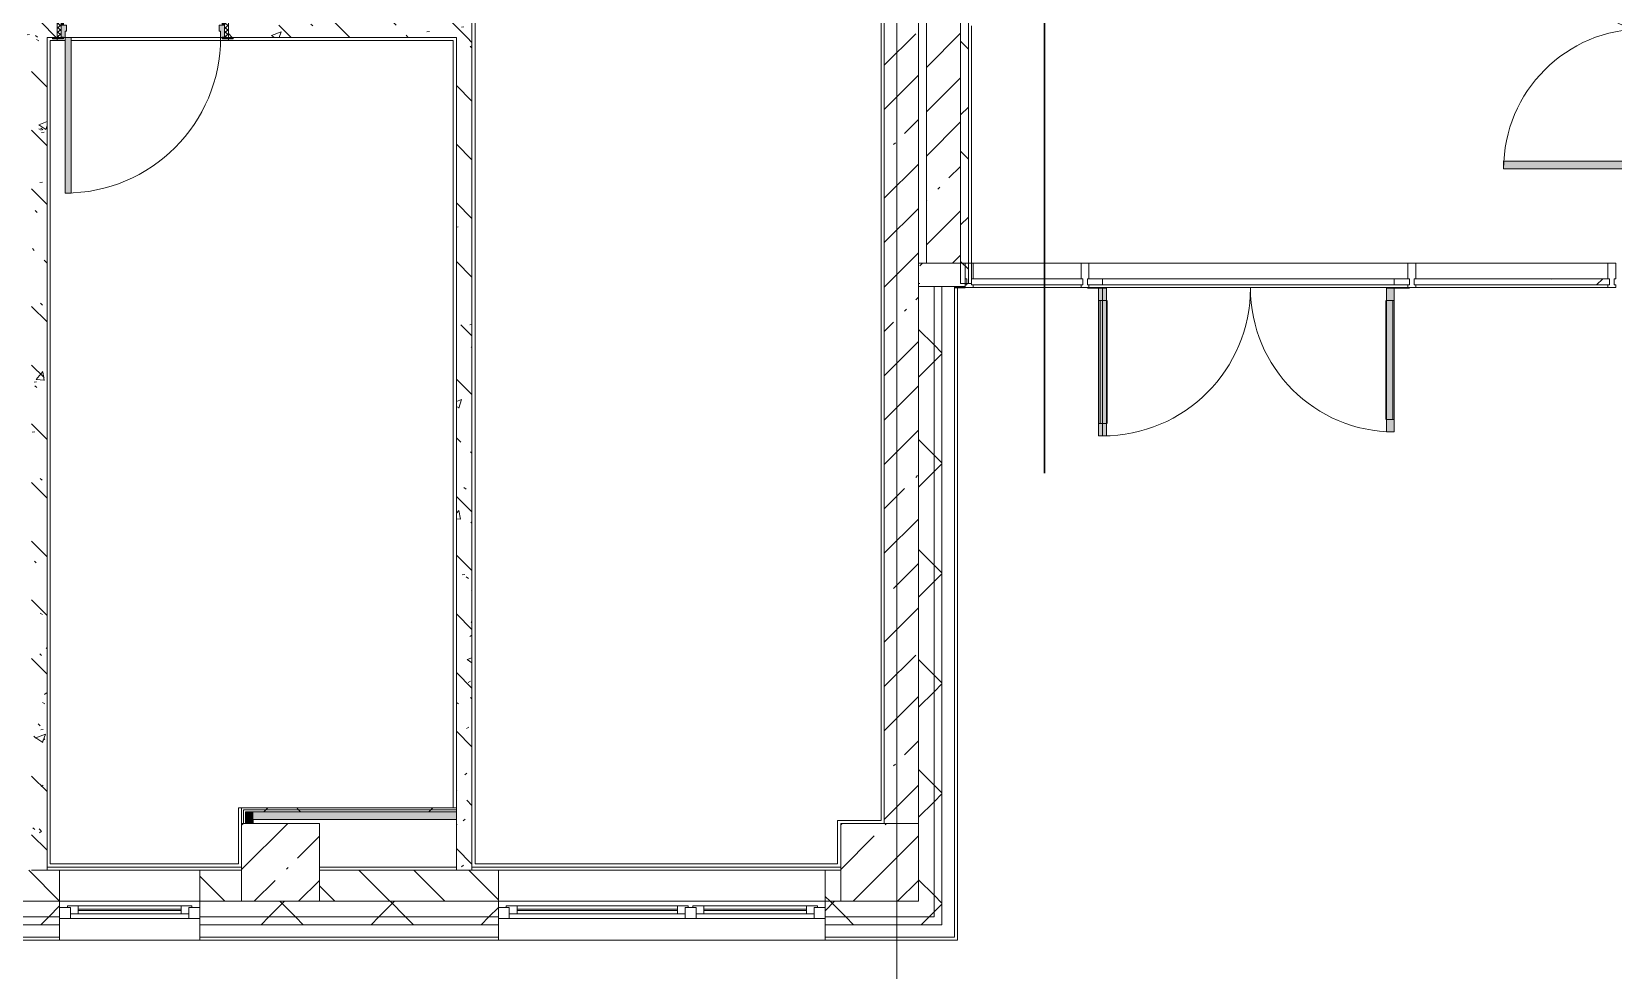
# Model space of a CAD drawing. Header units: millimetres. Extents: x -7229 to 193500, y -8553 to 29000.
# Drawn here: x 79000 to 89165, y 3106 to 9138 of the extents above; entities that cross this region are included whole.
import ezdxf

# ---------------------------------------------------------------- set-up
doc = ezdxf.new("R2010")
doc.units = ezdxf.units.MM
for name, color, linetype, lineweight in [('A-DETL-1', 7, 'Continuous', 30), ('A-GLAZ', 7, 'Continuous', 5), ('A-GLAZ-CURT', 7, 'Continuous', 5), ('A-GLAZ-CWMG', 7, 'Continuous', 5), ('A-WALL', 7, 'Continuous', 5), ('A-WALL-1', 7, 'Continuous', 9), ('I-WALL', 7, 'Continuous', 5), ('S-COLS', 7, 'Continuous', 5), ('Оси', 7, 'Continuous', 9)]:
    doc.layers.add(name, color=color, linetype=linetype, lineweight=lineweight)
for name, color, linetype, lineweight, true_color in [('A-DETL-GENF-3', 7, 'Continuous', 5, 0xaaaaaa), ('A-DETL-GENF-4', 7, 'Continuous', 5, 0xe2e2e2), ('A-DOOR-1', 7, 'Continuous', 5, 0xaaaaaa), ('A-DOOR-2', 7, 'Continuous', 5, 0xe2e2e2), ('A-DOOR-FRAM-1', 7, 'Continuous', 5, 0xe2e2e2), ('A-DOOR-FRAM-2', 7, 'Continuous', 5, 0xaaaaaa), ('A-FLOR-1', 7, 'Continuous', 5, 0xaaaaaa), ('I-WALL-1', 7, 'Continuous', 5, 0xe7e7e7), ('I-WALL-3', 7, 'Continuous', 5, 0x787878)]:
    doc.layers.add(name, color=color, linetype=linetype, lineweight=lineweight, true_color=true_color)
pattern_1 = [(45, (0, 0), (-353.5534, 353.5534), []), (135, (0, 0), (-353.5534, -353.5534), [])]
pattern_2 = [(45, (0, 0), (-285.1231, 285.1231), []), (45, (285.12, 0), (-285.1231, 285.1231), [504.031, -100.806, 16.764, -84.042])]
pattern_3 = [(135, (0, 0), (-377.1708, -377.1708), [533.4, -88.9, 17.78, -88.9]), (135, (0, 376.94), (-377.1708, -377.1708), []), (50, (0, 0), (637.6445, -55.7866), [66.675, -733.425]), (355, (0, 0), (-123.3494, 668.699), [53.34, -586.74]), (100.451, (53.14, -4.65), (514.299, 612.908), [56.665, -623.315]), (46.184, (0, 177.8), (948.7764, -147.15), [100.012, -1100.137]), (96.636, (79.1, 165.5), (830.909, 865.997), [84.998, -934.973]), (351.184, (0, 177.8), (830.918, 865.988), [80.01, -880.11]), (21, (88.9, 133.35), (530.6506, -357.9283), [66.675, -733.425]), (326, (88.9, 133.35), (216.308, 644.6585), [53.34, -586.74]), (71.451, (133.1, 103.5), (746.9596, 286.7243), [56.665, -623.315]), (37.5, (0, 0), (10.81053, 295.9426), [16.764, -562.864, 16.764, -578.866, -588.962]), (37.5, (0, 0), (10.81053, 295.9426), [-1175.258, 16.764, -572.198]), (7.5, (0, 0), (233.8692, 350.6318), [16.764, -322.834, 16.764, -549.529, -224.472]), (7.5, (0, 0), (233.8692, 350.6318), [-905.891, 16.764, -207.708]), (327.5, (-198.25, 0), (474.5678, -20.0513), [16.764, -205.486, 16.764, -676.656, -920.115]), (327.5, (-198.25, 0), (474.5678, -20.0513), [-915.67, 16.764, -903.351]), (317.5, (-287.15, 0), (518.4522, 88.9934), [16.764, -272.161, 16.764, -443.738, -653.415]), (317.5, (-287.15, 0), (518.4522, 88.9934), [-749.427, 16.764, -636.651])]
pattern_4 = [(45, (0, 0), (-530.33, 530.33), []), (135, (0, 0), (-530.33, -530.33), [])]

# ---------------------------------------------------------------- blocks, each defined once
blk = doc.blocks.new('BSC_Колонна _Прямоугольная - 500х500-V12-1_2_1_птичка зашивка')
at = {"layer": 'S-COLS'}
h = blk.add_hatch(dxfattribs=at)
h.set_pattern_fill('FP_15', color=256, style=0, pattern_type=2)
h.set_pattern_definition([(45, (-80600, -3800), (-285.1231, 285.1231), []), (45, (-80314.88, -3800), (-285.1231, 285.1231), [504.031, -100.806, 16.764, -84.042])])
h.paths.add_polyline_path([(250, -250), (250, 250), (-250, 250), (-250, -250), (140, -250)])
for p, q in [((250, 250), (-250, 250)), ((-250, 250), (-250, -250)), ((250, -250), (250, 250)), ((-250, -250), (250, -250))]:
    blk.add_line(p, q, dxfattribs=at)
blk = doc.blocks.new('110_Дверь_СКБ_1Ст_Внутренняя1 - Д-4 _л_ 1100x2100h_су мгн-33293497-1_2_1_птичка зашивка')
at = {"layer": 'A-DOOR-1'}
h = blk.add_hatch(dxfattribs=at)
h.set_pattern_fill('FP_34', color=256, style=0, pattern_type=2)
h.set_pattern_definition([(135, (1751.41, 114.685), (-14.14214, -14.14214), []), (225, (1751.41, 114.685), (14.14214, -14.14214), [])])
h.paths.add_polyline_path([(537.5, 50), (537.5, -50), (562.5, -50), (562.5, 50)])
at = {"layer": 'A-DOOR-2'}
h = blk.add_hatch(color=256, dxfattribs=at)
h.paths.add_polyline_path([(-512.5, 50), (-507.1, -30), (-477.5, -30), (-477.5, 10), (-487.5, 10), (-487.5, 50), (-497.5, 50)])
h.paths.add_polyline_path([(537.5, 50), (512.5, 50), (512.5, 10), (502.5, 10), (502.5, -30), (537.5, -30)])
at = {"layer": 'A-DOOR-FRAM-1'}
for points in [[(472.5, 1050), (472.5, 50), (512.5, 50), (512.5, 1050)], [(-537.5, 58), (-567.5, 58), (-567.5, 50), (-497.5, 50), (-497.5, 58), (-517.5, 58)], [(542.5, 58), (522.5, 58), (522.5, 50), (592.5, 50), (592.5, 58), (562.5, 58)], [(-537.5, -50), (-567.5, -50), (-567.5, -58), (-497.5, -58), (-497.5, -50), (-522.3, -50)], [(-497.5, -30), (-512.5, -30), (-512.5, -50), (-497.5, -50)], [(537.5, -30), (522.5, -30), (522.5, -50), (537.5, -50)], [(522.5, -50), (522.5, -58), (592.5, -58), (592.5, -50), (537.5, -50)]]:
    blk.add_hatch(color=256, dxfattribs=at).paths.add_polyline_path(points)
at = {"layer": 'A-DOOR-FRAM-2'}
h = blk.add_hatch(dxfattribs=at)
h.set_pattern_fill('FP_35', color=256, style=0, pattern_type=2)
h.set_pattern_definition([(45, (-371.384, 114.685), (-14.1421, 14.1421), []), (135, (-371.384, 114.685), (-14.1421, -14.1421), [])])
h.paths.add_polyline_path([(-512.5, 50), (-537.5, 50), (-537.5, -50), (-512.5, -50), (-512.5, -37.1)])
at = {"layer": 'A-DOOR-1'}
for p, q in [((512.5, 1050), (472.5, 1050)), ((472.5, 1050), (472.5, 50)), ((512.5, 50), (512.5, 1050)), ((472.5, 50), (512.5, 50))]:
    blk.add_line(p, q, dxfattribs=at)
blk.add_arc((512.5, 50), 1000, 90, 180, dxfattribs=at)
at = {"layer": 'A-DOOR-FRAM-2'}
for p, q in [((-497.5, 58), (-567.5, 58)), ((-567.5, 58), (-567.5, 50)), ((-567.5, 50), (-497.5, 50)), ((-512.5, 50), (-537.5, 50)), ((-537.5, 50), (-537.5, -50)), ((-487.5, 50), (-512.5, 50)), ((-512.5, 50), (-512.5, -30)), ((-512.5, -50), (-512.5, 50)), ((-497.5, 50), (-512.5, 50)), ((-512.5, 50), (-512.5, 49)), ((-512.5, 49), (-497.5, 49)), ((-497.5, 50), (-497.5, 58)), ((-497.5, 49), (-497.5, 50)), ((-487.5, 10), (-487.5, 50)), ((-477.5, 10), (-487.5, 10)), ((-477.5, -30), (-477.5, 10)), ((512.5, 10), (502.5, 10)), ((502.5, 10), (502.5, -30)), ((512.5, 50), (512.5, 10)), ((537.5, 50), (512.5, 50)), ((592.5, 58), (522.5, 58)), ((522.5, 58), (522.5, 50)), ((537.5, 50), (522.5, 50)), ((522.5, 50), (522.5, 49)), ((522.5, 50), (592.5, 50)), ((522.5, 49), (537.5, 49)), ((537.5, -30), (537.5, 50)), ((562.5, 50), (537.5, 50)), ((537.5, 50), (537.5, -50)), ((537.5, 49), (537.5, 50)), ((562.5, -50), (562.5, 50)), ((592.5, 50), (592.5, 58)), ((-497.5, -50), (-567.5, -50)), ((-567.5, -50), (-567.5, -58)), ((-567.5, -58), (-497.5, -58)), ((-537.5, -50), (-512.5, -50)), ((-512.5, -30), (-477.5, -30)), ((-497.5, -30), (-512.5, -30)), ((-512.5, -30), (-512.5, -50)), ((-512.5, -50), (-497.5, -50)), ((-497.5, -50), (-497.5, -30)), ((-497.5, -58), (-497.5, -50)), ((502.5, -30), (537.5, -30)), ((537.5, -30), (522.5, -30)), ((522.5, -30), (522.5, -50)), ((522.5, -50), (537.5, -50)), ((592.5, -50), (522.5, -50)), ((522.5, -50), (522.5, -58)), ((522.5, -58), (592.5, -58)), ((537.5, -50), (537.5, -30)), ((537.5, -50), (562.5, -50)), ((592.5, -58), (592.5, -50))]:
    blk.add_line(p, q, dxfattribs=at)
blk = doc.blocks.new('110_Дверь_СКБ_2Ст - Д-2а_п_ Из коридора на лестницу-32215424-1_2_1_птичка зашивка')
at = {"layer": 'A-DOOR-2'}
for points in [[(-638, 709), (-638, 125), (-588, 125), (-588, 1025), (-638, 1025), (-638, 926)], [(612, 152), (612, 125), (662, 131), (662, 525), (612, 525), (612, 156)], [(698, -125), (712, -125), (712, 45), (698, 45), (698, -50)]]:
    blk.add_hatch(color=256, dxfattribs=at).paths.add_polyline_path(points)
h = blk.add_hatch(color=256, dxfattribs=at)
h.paths.add_polyline_path([(-688, 45), (-628, 45), (-628, 75), (-638, 75), (-638, 125), (-688, 120)])
h.paths.add_polyline_path([(652, 45), (712, 45), (712, 125), (662, 125), (662, 75), (652, 75), (652, 57)])
at = {"layer": 'A-DOOR-FRAM-1'}
for points in [[(-743, 125), (-672, 125), (-672, 133), (-743, 133)], [(698, 128), (698, 125), (768, 125), (768, 133), (698, 130)], [(-688, -125), (-672, -125), (-672, 45), (-688, 45)], [(-743, -125), (-743, -133), (-672, -133), (-672, -125), (-732, -125)], [(698, -133), (768, -133), (768, -125), (698, -125)]]:
    blk.add_hatch(color=256, dxfattribs=at).paths.add_polyline_path(points)
at = {"layer": 'A-DOOR-1'}
for p, q in [((-638, 1025), (-638, 125)), ((-588, 1025), (-638, 1025)), ((-588, 125), (-588, 1025)), ((662, 525), (612, 525)), ((612, 525), (612, 125)), ((662, 125), (662, 525)), ((-638, 125), (-588, 125)), ((612, 125), (662, 125))]:
    blk.add_line(p, q, dxfattribs=at)
for centre, radius, start, end in [((-638, 125), 900, 0, 90), ((662, 125), 400, 90, 180)]:
    blk.add_arc(centre, radius, start, end, dxfattribs=at)
at = {"layer": 'A-DOOR-FRAM-2'}
for p, q in [((-672, 133), (-743, 133)), ((-743, 133), (-743, 125)), ((-743, 125), (-672, 125)), ((-638, 125), (-688, 125)), ((-688, 125), (-688, 45)), ((-672, 125), (-672, 133)), ((-638, 75), (-638, 125)), ((662, 125), (662, 75)), ((712, 125), (662, 125)), ((768, 133), (698, 133)), ((698, 133), (698, 125)), ((698, 125), (768, 125)), ((712, 45), (712, 125)), ((768, 125), (768, 133)), ((-688, 45), (-628, 45)), ((-672, 45), (-688, 45)), ((-688, 45), (-688, -125)), ((-672, -125), (-672, 45)), ((-628, 75), (-638, 75)), ((-628, 45), (-628, 75)), ((662, 75), (652, 75)), ((652, 75), (652, 45)), ((652, 45), (712, 45)), ((712, 45), (698, 45)), ((698, 45), (698, -125)), ((712, -125), (712, 45)), ((-672, -125), (-743, -125)), ((-743, -125), (-743, -133)), ((-743, -133), (-672, -133)), ((-688, -125), (-672, -125)), ((-672, -133), (-672, -125)), ((698, -125), (712, -125)), ((768, -125), (698, -125)), ((698, -125), (698, -133)), ((698, -133), (768, -133)), ((768, -133), (768, -125))]:
    blk.add_line(p, q, dxfattribs=at)
blk = doc.blocks.new('Системная панель - Стекло - 40мм-24251897-1_2_1_птичка зашивка')
at = {"layer": 'A-GLAZ-CURT'}
h = blk.add_hatch(dxfattribs=at)
h.set_pattern_fill('FP_62', color=256, style=0, pattern_type=2)
h.set_pattern_definition([(45, (-85897.5, -7010), (-1414.214, 1414.214), [1000, -3000]), (45, (-86897.5, -7510), (-1414.214, 1414.214), [3000, -1000]), (45, (-84897.5, -8010), (-1414.214, 1414.214), [1000, -3000])])
h.paths.add_polyline_path([(358, 0), (358, 40), (-358, 40), (-358, 0), (-193, 0)])
for p, q in [((358, 40), (-358, 40)), ((-358, 40), (-358, 0)), ((-358, 0), (358, 0)), ((358, 0), (358, 40))]:
    blk.add_line(p, q, dxfattribs=at)
blk = doc.blocks.new('Прямоугольный импост - Импост структурный с накладкой - 160мм-24251894-1_2_1_птичка зашивка')
at = {"layer": 'A-GLAZ-CWMG'}
for p, q in [((85745, 7650), (85050, 7650)), ((85745, 7493), (85050, 7493))]:
    blk.add_line(p, q, dxfattribs=at)
blk = doc.blocks.new('Прямоугольный импост - Импост структурный с накладкой - 160мм-22875586-1_2_1_птичка зашивка')
at = {"layer": 'A-GLAZ-CWMG'}
for p, q in [((-50, 0), (-50, 17)), ((-50, 17), (0, 17)), ((-40, 0), (-50, 0)), ((-40, -40), (-40, 0)), ((0, 0), (-10, 0)), ((-10, 0), (-10, -40)), ((0, 17), (0, 0)), ((-50, -140), (-50, -40)), ((-50, -40), (-40, -40)), ((-10, -40), (0, -40)), ((0, -40), (0, -140)), ((0, -140), (-50, -140))]:
    blk.add_line(p, q, dxfattribs=at)
blk = doc.blocks.new('Системная панель - Стекло - 40мм-24251898-1_2_1_птичка зашивка')
at = {"layer": 'A-GLAZ-CURT'}
h = blk.add_hatch(dxfattribs=at)
h.set_pattern_fill('FP_63', color=256, style=0, pattern_type=2)
h.set_pattern_definition([(45, (-89012.5, -7010), (-1414.214, 1414.214), [1000, -3000]), (45, (-90012.5, -7510), (-1414.214, 1414.214), [3000, -1000]), (45, (-88012.5, -8010), (-1414.214, 1414.214), [1000, -3000])])
h.paths.add_polyline_path([(263, 0), (628, 0), (628, 40), (-628, 40), (-628, 0)])
for p, q in [((628, 40), (-628, 40)), ((-628, 40), (-628, 0)), ((628, 0), (628, 40)), ((-628, 0), (628, 0))]:
    blk.add_line(p, q, dxfattribs=at)
blk = doc.blocks.new('Прямоугольный импост - Импост структурный с накладкой - 160мм-24251895-1_2_1_птичка зашивка')
at = {"layer": 'A-GLAZ-CWMG'}
for p, q in [((89130, 7650), (87895, 7650)), ((89130, 7493), (87895, 7493))]:
    blk.add_line(p, q, dxfattribs=at)
blk = doc.blocks.new('Прямоугольный импост - Импост структурный с накладкой - 160мм-18691755-1_2_1_птичка зашивка')
at = {"layer": 'A-GLAZ-CWMG'}
for p, q in [((-25, 0), (-25, 17)), ((-25, 17), (25, 17)), ((25, 0), (15, 0)), ((15, 0), (15, -40)), ((25, 17), (25, 0)), ((-25, -140), (-25, -40)), ((15, -40), (25, -40)), ((25, -40), (25, -140)), ((25, -140), (-25, -140))]:
    blk.add_line(p, q, dxfattribs=at)
blk = doc.blocks.new('Дверь_Витражная_СКБ_2Ст - ВВ-17-31911620-1_2_1_птичка зашивка')
at = {"layer": 'A-DETL-GENF-4'}
for points in [[(-937, -20), (-937, -17), (-963, -20)], [(-913, -970), (-913, -20), (-963, -20), (-963, -970)], [(937, -944), (937, -20), (887, -20), (887, -944)]]:
    blk.add_hatch(color=256, dxfattribs=at).paths.add_polyline_path(points)
at = {"layer": 'A-DETL-GENF-3'}
for p, q in [((-937, -20), (-1035, -20)), ((-1035, -20), (-937, -20)), ((-913, -20), (-963, -20)), ((-963, -970), (-963, -20)), ((-913, -20), (-963, -20)), ((-963, -20), (-963, -970)), ((-963, -100), (-913, -100)), ((-953, -890), (-953, -100)), ((-913, -970), (-913, -20)), ((-913, -970), (-913, -20)), ((-909, -890), (-909, -100)), ((883, -864), (883, -100)), ((887, -20), (937, -20)), ((887, -944), (887, -20)), ((887, -20), (887, -944)), ((937, -20), (887, -20)), ((937, -100), (887, -100)), ((927, -864), (927, -100)), ((937, -944), (937, -20)), ((937, -944), (937, -20)), ((937, -20), (1035, -20)), ((937, -20), (1035, -20)), ((-963, -890), (-913, -890)), ((937, -864), (887, -864)), ((-963, -970), (-913, -970)), ((-963, -970), (-913, -970)), ((937, -944), (887, -944)), ((887, -944), (937, -944))]:
    blk.add_line(p, q, dxfattribs=at)
at = {"layer": 'A-DOOR-1'}
for p, q in [((-1035, 40), (-937, 40)), ((-1035, 0), (-1035, 40)), ((-937, 40), (-937, 0)), ((937, 40), (1035, 40)), ((937, 0), (937, 40)), ((1035, 40), (1035, 0)), ((-937, 0), (-1035, 0)), ((-937, -970), (-937, -20)), ((1035, 0), (937, 0)), ((937, -944), (937, -20))]:
    blk.add_line(p, q, dxfattribs=at)
for centre, radius, start, end in [((-937, -20), 950, 270, 0), ((937, -20), 924, 180, 270)]:
    blk.add_arc(centre, radius, start, end, dxfattribs=at)
blk = doc.blocks.new('Прямоугольный импост - Импост структурный с накладкой - 160мм-20587511-1_2_1_птичка зашивка')
at = {"layer": 'A-GLAZ-CWMG'}
for p, q in [((87845, 7650), (85795, 7650)), ((87757, 7550), (85883, 7550)), ((87845, 7493), (85795, 7493)), ((87757, 7510), (85883, 7510))]:
    blk.add_line(p, q, dxfattribs=at)
blk = doc.blocks.new('Прямоугольный импост - Импост структурный с накладкой - 160мм-V49-1_2_1_птичка зашивка')
at = {"layer": 'A-GLAZ-CWMG'}
for p, q in [((-25, 0), (-25, 17)), ((-25, 17), (25, 17)), ((-15, 0), (-25, 0)), ((-15, -40), (-15, 0)), ((25, 17), (25, 0)), ((-25, -140), (-25, -40)), ((-25, -40), (-15, -40)), ((25, -40), (25, -140)), ((25, -140), (-25, -140))]:
    blk.add_line(p, q, dxfattribs=at)
blk = doc.blocks.new('Прямоугольный импост - Импост структурный с накладкой - 160мм-22875598-1_2_1_птичка зашивка')
at = {"layer": 'A-GLAZ-CWMG'}
for p, q in [((0, 17), (-50, 17)), ((-50, 17), (-50, 0)), ((-50, 0), (-40, 0)), ((-40, 0), (-40, -40)), ((-10, -40), (-10, 0)), ((-10, 0), (0, 0)), ((0, 0), (0, 17)), ((-40, -40), (-50, -40)), ((-50, -40), (-50, -140)), ((0, -40), (-10, -40)), ((0, -140), (0, -40)), ((-50, -140), (0, -140))]:
    blk.add_line(p, q, dxfattribs=at)
blk = doc.blocks.new('120_Окно_СКБ_1Ст - 120_Окно_СКБ_1Ст 900х2500_h_-19906150-1_2_1_птичка зашивка')
at = {"layer": 'A-GLAZ'}
for p, q in [((-450, -75), (-450, -5)), ((-450, -5), (-380, -5)), ((450, -5), (-450, -5)), ((-380, -75), (-450, -75)), ((-450, -75), (-400, -75)), ((-380, -75), (-400, -75)), ((-400, -75), (-400, -85)), ((-400, -85), (400, -85)), ((400, -85), (-400, -85)), ((-380, -5), (-380, -75)), ((380, -35), (-380, -35)), ((-380, -35), (-380, -75)), ((-330, -85), (-330, -35)), ((-330, -55), (330, -55)), ((330, -65), (-330, -65)), ((330, -85), (330, -35)), ((380, -75), (380, -5)), ((380, -5), (450, -5)), ((380, -75), (380, -35)), ((450, -75), (380, -75)), ((400, -75), (380, -75)), ((400, -75), (450, -75)), ((400, -85), (400, -75)), ((450, -5), (450, -75))]:
    blk.add_line(p, q, dxfattribs=at)
blk = doc.blocks.new('120_Окно_СКБ_2Ст - 120_Окно_СКБ_2Ст 2100х2500 _мал створка СЛЕВА_-19967351-1_2_1_птичка зашивка')
at = {"layer": 'A-GLAZ'}
for p, q in [((-1050, -75), (-1050, -5)), ((-1050, -5), (-980, -5)), ((1050, -5), (-1050, -5)), ((-980, -75), (-1050, -75)), ((-1050, -75), (-1000, -75)), ((-980, -75), (-1000, -75)), ((-1000, -75), (-1000, -85)), ((-1000, -85), (-200, -85)), ((-200, -85), (-1000, -85)), ((-980, -5), (-980, -75)), ((-220, -35), (-980, -35)), ((-980, -35), (-980, -75)), ((-930, -85), (-930, -35)), ((-930, -55), (-270, -55)), ((-270, -65), (-930, -65)), ((-270, -85), (-270, -35)), ((-220, -75), (-220, -5)), ((-220, -5), (-150, -5)), ((-220, -75), (-220, -35)), ((-150, -75), (-220, -75)), ((-200, -75), (-220, -75)), ((-200, -75), (-170, -75)), ((-200, -85), (-200, -75)), ((-150, -75), (-170, -75)), ((-170, -75), (-170, -85)), ((-170, -85), (1000, -85)), ((1000, -85), (-170, -85)), ((-150, -5), (-150, -75)), ((980, -35), (-150, -35)), ((-150, -35), (-150, -75)), ((-100, -85), (-100, -35)), ((-100, -55), (930, -55)), ((930, -65), (-100, -65)), ((930, -85), (930, -35)), ((980, -75), (980, -5)), ((980, -5), (1050, -5)), ((980, -75), (980, -35)), ((1050, -75), (980, -75)), ((1000, -75), (980, -75)), ((1000, -75), (1050, -75)), ((1000, -85), (1000, -75)), ((1050, -5), (1050, -75))]:
    blk.add_line(p, q, dxfattribs=at)
blk = doc.blocks.new('BSC_Колонна _Прямоугольная - 500х500-V96-1_2_1_птичка зашивка')
at = {"layer": 'S-COLS'}
h = blk.add_hatch(dxfattribs=at)
h.set_pattern_fill('FP_107', color=256, style=0, pattern_type=2)
h.set_pattern_definition([(45, (-84450, -3800), (-285.1231, 285.1231), []), (45, (-84164.88, -3800), (-285.1231, 285.1231), [504.031, -100.806, 16.764, -84.042])])
h.paths.add_polyline_path([(-138, -250), (250, -250), (250, 250), (-250, 250), (-250, -250)])
for p, q in [((250, 250), (-250, 250)), ((-250, 250), (-250, -250)), ((250, -250), (250, 250)), ((-250, -250), (250, -250))]:
    blk.add_line(p, q, dxfattribs=at)

msp = doc.modelspace()

# ---------------------------------------------------------------- hatches: boundary and pattern name
at = {"layer": 'A-WALL'}
h = msp.add_hatch(dxfattribs=at)
h.set_pattern_fill('FP_20', color=256, style=0, pattern_type=2)
h.set_pattern_definition(pattern_1)
h.paths.add_polyline_path([(84708, 7500), (85000, 7500), (85000, 7520), (84970, 7520), (84970, 7650), (84708, 7650), (84708, 7520)])
h.paths.add_polyline_path([(89202, 7500), (89202, 7650), (89180, 7650), (89180, 7500)])
h = msp.add_hatch(dxfattribs=at)
h.set_pattern_fill('FP_20', color=256, style=0, pattern_type=2)
h.set_pattern_definition(pattern_1)
h.paths.add_polyline_path([(84700, 3550), (84800, 3550), (84799.9, 7500), (84708, 7500), (84700, 7492), (84700, 4050)])
h = msp.add_hatch(dxfattribs=at)
h.set_pattern_fill('FP_20', color=256, style=0, pattern_type=2)
h.set_pattern_definition(pattern_1)
h.paths.add_polyline_path([(84810, 3450), (84850, 3450), (84850, 7500), (84800, 7500), (84800, 3450)])
h = msp.add_hatch(dxfattribs=at)
h.set_pattern_fill('FP_2', color=256, style=0, pattern_type=2)
h.set_pattern_definition([(135, (0, 0), (-176.7767, -176.7767), [])])
h.paths.add_polyline_path([(82000, 3550), (82000, 3750), (80850, 3750), (80850, 3550), (81633, 3550)])
h.paths.add_polyline_path([(80350, 3550), (80350, 3750), (80080.5, 3750), (80080.5, 3550)])
h.paths.add_polyline_path([(76275.8, 3550), (77080, 3550), (77080, 3750), (75980, 3750), (75980, 3550)])
h.paths.add_polyline_path([(84100, 3550), (84200, 3550), (84200, 3750), (84100, 3750), (84100, 3554.3)])
h.paths.add_polyline_path([(79000.5, 3550), (79180.5, 3550), (79180.5, 3750), (77980, 3750), (77980, 3550), (78061.5, 3550)])
h = msp.add_hatch(dxfattribs=at)
h.set_pattern_fill('FP_20', color=256, style=0, pattern_type=2)
h.set_pattern_definition(pattern_1)
h.paths.add_polyline_path([(84311.6, 3450), (84800, 3450), (84800, 3550), (84100, 3550), (84100, 3450), (84200, 3450)])
h.paths.add_polyline_path([(76275.8, 3450), (77080, 3455.7), (77080, 3550), (75858, 3550), (75858, 3450), (75980, 3450)])
h.paths.add_polyline_path([(80740.1, 3450), (82000, 3450), (82000, 3550), (80080.5, 3550), (80080.5, 3450)])
h.paths.add_polyline_path([(79180.5, 3450), (79180.5, 3550), (77980, 3550), (77980, 3450), (79100.5, 3450)])
h = msp.add_hatch(dxfattribs=at)
h.set_pattern_fill('FP_20', color=256, style=0, pattern_type=2)
h.set_pattern_definition(pattern_1)
h.paths.add_polyline_path([(75858, 3400), (77080, 3400), (77080, 3450), (75858, 3450), (75858, 3440)])
h.paths.add_polyline_path([(80740.1, 3400), (82000, 3400), (82000, 3450), (80080.5, 3450), (80080.5, 3400)])
h.paths.add_polyline_path([(84311.6, 3400), (84850, 3400), (84850, 3450), (84100, 3450), (84100, 3400), (84200, 3400)])
h.paths.add_polyline_path([(78061.5, 3400), (79180.5, 3400), (79180.5, 3450), (77980, 3450), (77980, 3400)])
at = {"layer": 'I-WALL'}
h = msp.add_hatch(dxfattribs=at)
h.set_pattern_fill('FP_1', color=256, style=0, pattern_type=2)
h.set_pattern_definition(pattern_2)
h.paths.add_polyline_path([(84758, 7650), (84970, 7650), (84970, 11550), (84750, 11550), (84750, 7650)])
h = msp.add_hatch(dxfattribs=at)
h.set_pattern_fill('FP_1', color=256, style=0, pattern_type=2)
h.set_pattern_definition(pattern_2)
h.paths.add_polyline_path([(84700, 4050), (84700, 10900), (84480, 10900), (84480, 4050)])
h = msp.add_hatch(dxfattribs=at)
h.set_pattern_fill('FP_20', color=256, style=0, pattern_type=2)
h.set_pattern_definition(pattern_1)
h.paths.add_polyline_path([(85002.5, 7520), (85020, 7520), (85020, 9195), (84970, 9195), (84970, 7520)])
h = msp.add_hatch(dxfattribs=at)
h.set_pattern_fill('FP_112', color=256, style=0, pattern_type=2)
h.set_pattern_definition(pattern_4)
h.paths.add_polyline_path([(81633, 4137.5), (81730, 4137.5), (81730, 4150), (80362.5, 4150), (80362.5, 4137.5), (80850, 4137.5)])
h = msp.add_hatch(dxfattribs=at)
h.set_pattern_fill('FP_112', color=256, style=0, pattern_type=2)
h.set_pattern_definition(pattern_4)
h.paths.add_polyline_path([(80387.5, 4125), (81730, 4125), (81730, 4137.5), (80375, 4137.5), (80375, 4125)])
at = {"layer": 'I-WALL-1'}
for points in [[(80375, 4050), (80425, 4050), (80425, 4125), (80375, 4124.5)], [(81730, 4075), (81730, 4125), (80425, 4125), (80425, 4075), (81710, 4075)]]:
    msp.add_hatch(color=256, dxfattribs=at).paths.add_polyline_path(points)
at = {"layer": 'I-WALL-3'}
h = msp.add_hatch(dxfattribs=at)
h.set_pattern_fill('FP_31', color=256, style=0, pattern_type=2)
h.set_pattern_definition(pattern_3)
h.paths.add_polyline_path([(78980.5, 9100), (79165, 9100), (79165, 9200), (78858, 9200), (78858, 9100), (78888, 9100)])
h.paths.add_polyline_path([(75950, 9100), (75980, 9100), (75980, 9200), (75700, 9200), (75700, 9100), (75829.4, 9100)])
h.paths.add_polyline_path([(76930, 9100), (77758, 9100), (77758, 9200), (76930, 9200)])
h.paths.add_polyline_path([(80295, 9100), (81830, 9100), (81830, 9200), (80265, 9200), (80265, 9100)])
h = msp.add_hatch(dxfattribs=at)
h.set_pattern_fill('FP_31', color=256, style=0, pattern_type=2)
h.set_pattern_definition(pattern_3)
h.paths.add_polyline_path([(79000.5, 3750), (79100.5, 3750), (79100.5, 9100), (79000.5, 9100), (79000.5, 3762.9)])
h = msp.add_hatch(dxfattribs=at)
h.set_pattern_fill('FP_31', color=256, style=0, pattern_type=2)
h.set_pattern_definition(pattern_3)
h.paths.add_polyline_path([(81730, 3750), (81830, 3750), (81830, 9100), (81730, 9100), (81730, 3770)])

# ---------------------------------------------------------------- linework, layer by layer
at = {"layer": 'A-DETL-1'}
msp.add_line((85510, 10400), (85510, 6300), dxfattribs=at)
at = {"layer": 'A-FLOR-1'}
for p, q in [((84460, 4070), (84460, 10880)), ((81850, 9220), (81850, 3790)), ((79120.5, 9080), (79120.5, 3790)), ((79120.5, 9080), (79215, 9080)), ((79165, 9092), (79165, 9080)), ((79255, 9080), (81710, 9080)), ((80265, 9080), (80265, 9092)), ((81710, 4150), (81710, 9080)), ((84700, 7520), (84708, 7520)), ((80330, 3790), (80330, 4150)), ((80330, 4150), (80350, 4150)), ((84180, 3790), (84180, 4070)), ((84180, 4070), (84460, 4070)), ((79120.5, 3790), (80330, 3790)), ((81850, 3790), (84180, 3790))]:
    msp.add_line(p, q, dxfattribs=at)
at = {"layer": 'A-WALL'}
for p, q in [((85000, 7650), (84700, 7650)), ((85000, 7492), (85000, 7650)), ((84700, 7500), (84708, 7500)), ((84950, 7492), (85000, 7492)), ((84950, 3300), (84950, 7492)), ((84700, 4050), (84700, 4050)), ((79100.5, 3750), (80350, 3750)), ((79180.5, 3300), (79180.5, 3750)), ((80080.5, 3750), (80080.5, 3300)), ((81730, 3750), (80850, 3750)), ((81830, 3750), (84200, 3750)), ((82000, 3300), (82000, 3750)), ((84100, 3750), (84100, 3300)), ((75858, 3300), (84950, 3300))]:
    msp.add_line(p, q, dxfattribs=at)
at = {"layer": 'A-WALL-1'}
for p, q in [((85020, 7520), (85020, 9195)), ((84708, 7500), (85000, 7500)), ((84800, 3450), (84800, 7500)), ((84850, 3400), (84850, 7500)), ((84930, 3320), (84930, 7500)), ((84930, 7497), (85000, 7497)), ((84950, 7492), (84930, 7492)), ((80362.5, 4050), (80362.5, 4137.5)), ((81730, 4137.5), (80362.5, 4137.5)), ((80375, 4050), (80375, 4125)), ((81730, 4125), (80375, 4125)), ((79000.5, 3750), (79100.5, 3750)), ((81730, 3750), (81830, 3750)), ((79180.5, 3550), (77980, 3550)), ((80350, 3550), (80080.5, 3550)), ((82000, 3550), (80850, 3550)), ((84200, 3550), (84100, 3550)), ((77980, 3450), (79180.5, 3450)), ((77980, 3400), (79180.5, 3400)), ((80080.5, 3450), (82000, 3450)), ((80080.5, 3400), (82000, 3400)), ((84100, 3450), (84800, 3450)), ((84100, 3400), (84850, 3400)), ((77980, 3320), (79180.5, 3320)), ((80080.5, 3320), (82000, 3320)), ((84100, 3320), (84930, 3320))]:
    msp.add_line(p, q, dxfattribs=at)
at = {"layer": 'I-WALL'}
for p, q in [((84750, 11550), (84750, 7650)), ((84480, 10900), (84480, 4050)), ((84700, 4050), (84700, 10900)), ((81830, 3750), (81830, 9200)), ((84970, 9245), (84970, 7520)), ((85040, 7520), (85040, 9175)), ((79100.5, 9100), (79135, 9100)), ((79100.5, 3750), (79100.5, 9100)), ((80215, 9100), (79255, 9100)), ((80295, 9100), (81730, 9100)), ((81730, 9100), (81730, 3750)), ((84750, 7650), (84970, 7650)), ((84970, 7520), (85040, 7520)), ((80350, 4150), (80350, 4050)), ((81730, 4150), (80350, 4150)), ((80425, 4050), (80425, 4075)), ((80425, 4075), (81730, 4075)), ((79100.5, 3770), (80350, 3770)), ((80850, 3770), (81730, 3770)), ((81830, 3770), (84200, 3770)), ((80080.5, 3550), (79180.5, 3550)), ((84100, 3550), (82000, 3550))]:
    msp.add_line(p, q, dxfattribs=at)
at = {"layer": 'Оси'}
msp.add_line((84560, -1906.3), (84560, 9979), dxfattribs=at)

# ---------------------------------------------------------------- block references
at = {"layer": 'A-DOOR-1'}
for name, p, rotation in [('110_Дверь_СКБ_2Ст - Д-2а_п_ Из коридора на лестницу-32215424-1_2_1_птичка зашивка', (89485, 8893.6), 90), ('110_Дверь_СКБ_1Ст_Внутренняя1 - Д-4 _л_ 1100x2100h_су мгн-33293497-1_2_1_птичка зашивка', (79727.5, 9150), 180)]:
    msp.add_blockref(name, p, dxfattribs=dict(at, rotation=rotation))
msp.add_blockref('Дверь_Витражная_СКБ_2Ст - ВВ-17-31911620-1_2_1_птичка зашивка', (86820, 7510), dxfattribs=at)
at = {"layer": 'A-GLAZ', "rotation": 180}
for name, p in [('120_Окно_СКБ_1Ст - 120_Окно_СКБ_1Ст 900х2500_h_-19906150-1_2_1_птичка зашивка', (79630.5, 3435)), ('120_Окно_СКБ_2Ст - 120_Окно_СКБ_2Ст 2100х2500 _мал створка СЛЕВА_-19967351-1_2_1_птичка зашивка', (83050, 3435))]:
    msp.add_blockref(name, p, dxfattribs=at)
at = {"layer": 'A-GLAZ-CURT'}
for name, p in [('Системная панель - Стекло - 40мм-24251897-1_2_1_птичка зашивка', (85397.5, 7510)), ('Системная панель - Стекло - 40мм-24251898-1_2_1_птичка зашивка', (88512.5, 7510))]:
    msp.add_blockref(name, p, dxfattribs=at)
at = {"layer": 'A-GLAZ-CWMG', "rotation": 180}
msp.add_blockref('Прямоугольный импост - Импост структурный с накладкой - 160мм-22875598-1_2_1_птичка зашивка', (85000, 7510), dxfattribs=at)
at = {"layer": 'A-GLAZ-CWMG'}
for name in ['Прямоугольный импост - Импост структурный с накладкой - 160мм-24251894-1_2_1_птичка зашивка', 'Прямоугольный импост - Импост структурный с накладкой - 160мм-20587511-1_2_1_птичка зашивка', 'Прямоугольный импост - Импост структурный с накладкой - 160мм-24251895-1_2_1_птичка зашивка']:
    msp.add_blockref(name, (0, 0), dxfattribs=at)
at = {"layer": 'A-GLAZ-CWMG', "extrusion": (0, 0, -1), "rotation": 180}
for name, p in [('Прямоугольный импост - Импост структурный с накладкой - 160мм-V49-1_2_1_птичка зашивка', (-85770, 7510)), ('Прямоугольный импост - Импост структурный с накладкой - 160мм-18691755-1_2_1_птичка зашивка', (-87870, 7510)), ('Прямоугольный импост - Импост структурный с накладкой - 160мм-22875586-1_2_1_птичка зашивка', (-89180, 7510))]:
    msp.add_blockref(name, p, dxfattribs=at)
at = {"layer": 'S-COLS'}
for name, p in [('BSC_Колонна _Прямоугольная - 500х500-V12-1_2_1_птичка зашивка', (80600, 3800)), ('BSC_Колонна _Прямоугольная - 500х500-V96-1_2_1_птичка зашивка', (84450, 3800))]:
    msp.add_blockref(name, p, dxfattribs=at)

doc.saveas('drawing.dxf')
